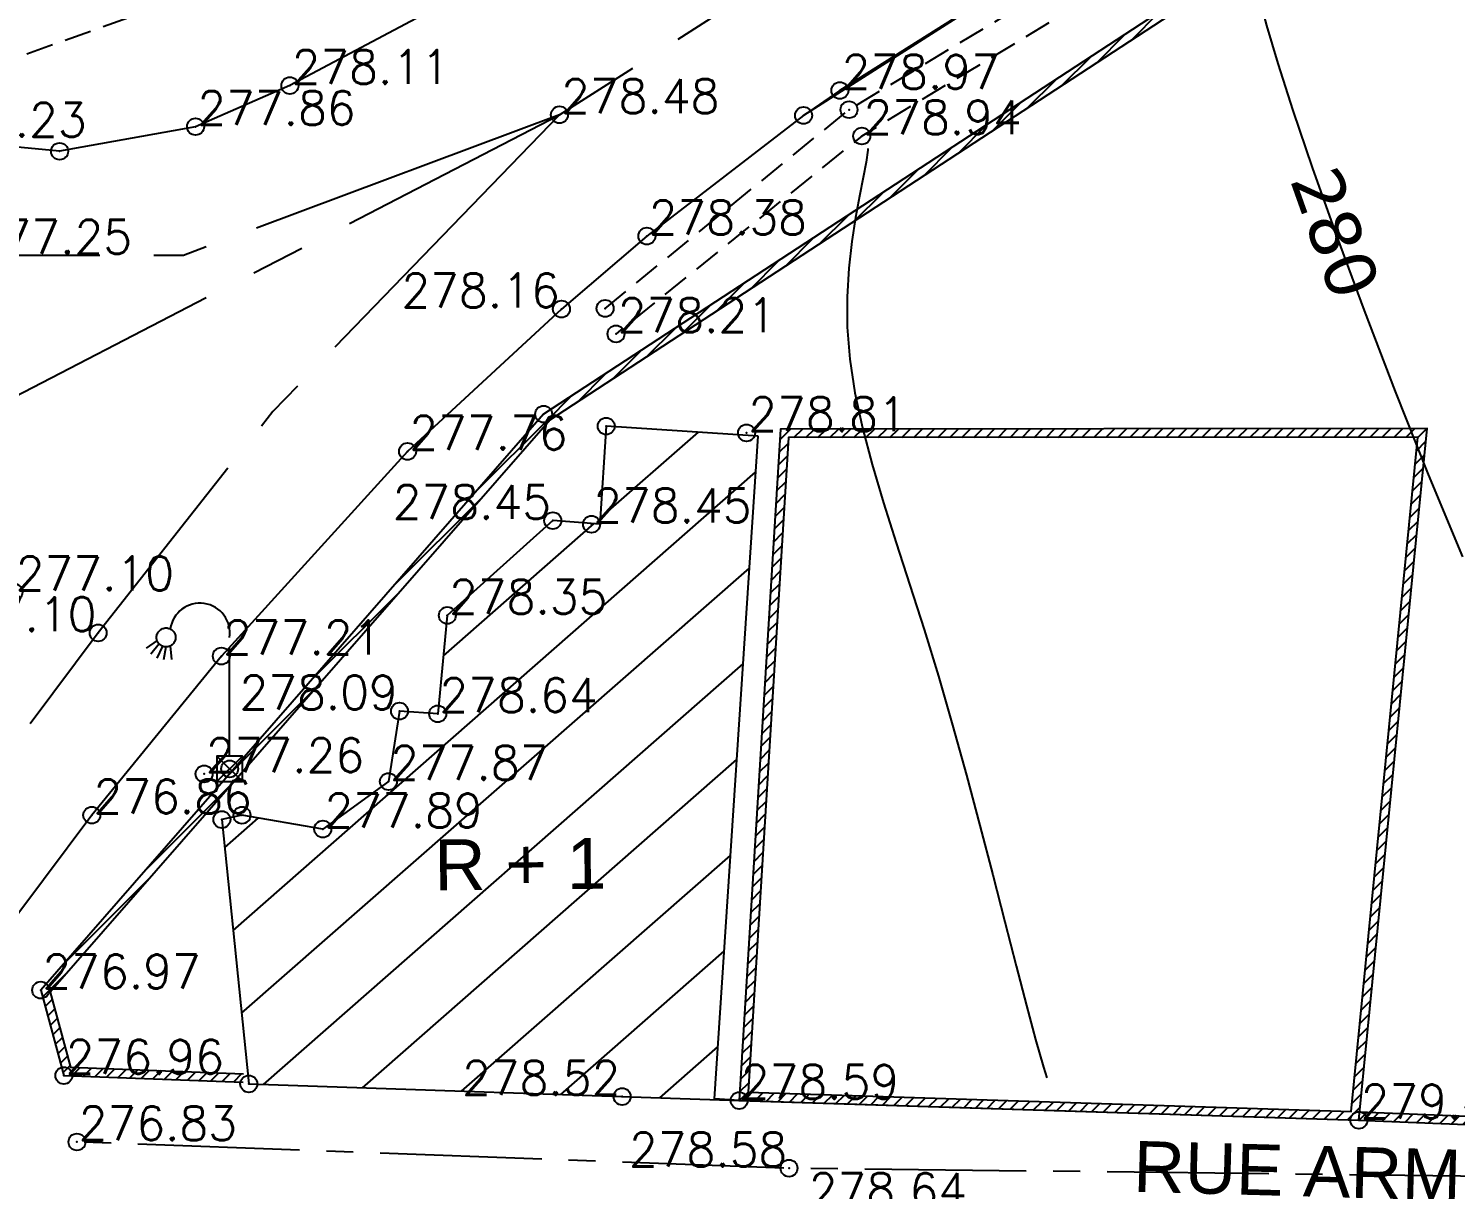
# Model space of a CAD drawing. Header units: millimetres. Extents: x 524954 to 526204, y 9523489 to 9524010.
# Drawn here: x 525602.58 to 525644.63, y 9523757.74 to 9523791.95 of the extents above; entities that cross this region are included whole.
import ezdxf
from ezdxf.enums import TextEntityAlignment as Align

# ---------------------------------------------------------------- set-up
doc = ezdxf.new("R2010")
doc.units = ezdxf.units.MM
doc.header["$PDMODE"] = 32
doc.header["$PDSIZE"] = 0.5
doc.linetypes.add('AXES2', pattern=[28.575, 19.05, -3.175, 3.175, -3.175])
doc.linetypes.add('CACHE2', pattern=[4.7625, 3.175, -1.5875])
for name, color, linetype in [('Axe_Piste', 3, 'AXES2'), ('Axe_Route_Existante', 1, 'AXES2'), ('Bati', 6, 'Continuous'), ('Bati_H', 1, 'Continuous'), ('Bord_Route_Existante', 6, 'Continuous'), ('Caniveau', 5, 'CACHE2'), ('Cloture', 7, 'Continuous'), ('CN_01_00', 3, 'Continuous'), ('CN_10_00', 1, 'Continuous'), ('Cotation Courbes de niveau', 7, 'Continuous'), ('Murs', 1, 'Continuous'), ('Réseau_Electrique', 1, 'CACHE2'), ('TopoAlt', 3, 'Continuous'), ('TOPOJIS', 7, 'Continuous'), ('Toponomie', 7, 'CACHE2')]:
    doc.layers.add(name, color=color, linetype=linetype)
doc.layers.add('Bord_Route_Existante_POLY3D', color=6, linetype='Continuous', plot=False)
doc.styles.add('Simplex 1.0', font='Simplex.shx', dxfattribs={"width": 0.99, "height": 1})
doc.styles.get("Standard").update_dxf_attribs({"font": 'arial.ttf'})
doc.styles.add('Verdana 1.0', font='verdana.ttf', dxfattribs={"width": 0.99, "height": 1})
pattern_1 = [(45, (0, 0), (-0.1767766952966, 0.1767766952966), [])]

# ---------------------------------------------------------------- blocks, each defined once
blk = doc.blocks.new('TCPOINT M')
at = {"color": 0}
blk.add_point((0, 0), dxfattribs=at)
at = {"layer": 'TopoAlt', "style": 'Simplex 1.0', "width": 0.99}
blk.add_attdef('ALT', (0.15, 0.15), '', height=1, dxfattribs=at)
blk = doc.blocks.new('l006')
at = {"color": 0, "linetype": 'Continuous'}
for p, q in [((-0.374983, 0.374983), (0.374983, -0.374983)), ((0.374983, 0.374983), (-0.374983, -0.374983))]:
    blk.add_line(p, q, dxfattribs=at)
at = {"color": 0}
for points in [[(0, 0.374983), (0, 3.874983)], [(-2.13811, 3.780655), (-2.462092, 3.556373)], [(-2.076053, 3.680811), (-2.327604, 3.38372)], [(-1.982361, 3.616916), (-2.1506, 3.266515)], [(-1.881771, 3.595557), (-1.952051, 3.211468)], [(-1.751571, 3.624204), (-1.711147, 3.227417)]]:
    blk.add_lwpolyline(points, dxfattribs=at)
at = {"color": 0, "linetype": 'Continuous'}
blk.add_lwpolyline([(-0.374983, -0.374983), (0.374983, -0.374983), (0.374983, 0.374983), (-0.374983, 0.374983)], close=True, dxfattribs=at)
at = {"color": 0}
blk.add_circle((-1.875, 3.874983), 0.279508, dxfattribs=at)
blk.add_arc((-0.875, 3.999983), 0.883883, 351.869898, 171.869898, dxfattribs=at)

msp = doc.modelspace()

# ---------------------------------------------------------------- hatches: boundary and pattern name
at = {"layer": 'Bati_H'}
h = msp.add_hatch(dxfattribs=at)
h.set_pattern_fill('_U', color=256, scale=2, angle=221.238, style=0, pattern_type=0)
h.set_pattern_definition([(221.237998905, (0, 0), (1.31837664262, -1.5039557933), [])])
h.paths.add_polyline_path([(525624.078, 9523779.939), (525619.605, 9523780.233), (525619.416, 9523777.348), (525618.028, 9523777.449), (525614.921, 9523774.656), (525614.637, 9523771.757), (525613.511, 9523771.837), (525613.185, 9523769.762), (525611.249, 9523768.362), (525608.869, 9523768.768), (525608.279, 9523768.641), (525609.068, 9523760.853), (525623.52, 9523760.363), (525622.794, 9523760.411)])
at = {"layer": 'Murs'}
h = msp.add_hatch(dxfattribs=at)
h.set_pattern_fill('_U', color=256, scale=0.25, angle=45, style=0, pattern_type=0)
h.set_pattern_definition(pattern_1)
h.paths.add_polyline_path([(525645.256, 9523798.548), (525617.76, 9523780.586), (525617.897, 9523780.376), (525645.393, 9523798.339)])
h = msp.add_hatch(dxfattribs=at)
h.set_pattern_fill('_U', color=256, scale=0.25, angle=45, style=0, pattern_type=0)
h.set_pattern_definition(pattern_1)
h.paths.add_polyline_path([(525617.76, 9523780.586), (525602.936, 9523763.617), (525603.622, 9523761.099), (525608.903, 9523760.904), (525608.912, 9523761.154), (525603.815, 9523761.342), (525603.213, 9523763.553), (525617.948, 9523780.421)])
h = msp.add_hatch(dxfattribs=at)
h.set_pattern_fill('_U', color=256, scale=0.25, angle=45, style=0, pattern_type=0)
h.set_pattern_definition(pattern_1)
h.paths.add_polyline_path([(525623.786, 9523760.605), (525641.561, 9523760.038), (525643.525, 9523779.913), (525624.973, 9523779.896)])
h.paths.add_polyline_path([(525623.52, 9523760.363), (525641.787, 9523759.781), (525643.801, 9523780.163), (525624.738, 9523780.146)], flags=0)
h = msp.add_hatch(dxfattribs=at)
h.set_pattern_fill('_U', color=256, scale=0.25, angle=45, style=0, pattern_type=0)
h.set_pattern_definition(pattern_1)
h.paths.add_polyline_path([(525641.787, 9523759.781), (525660.226, 9523759.041), (525660.236, 9523759.291), (525641.797, 9523760.031)])

# ---------------------------------------------------------------- linework, layer by layer
at = {"layer": 'Axe_Piste', "ltscale": 0.25, "flags": 128}
msp.add_lwpolyline([(525684.749, 9523807.949), (525683.714, 9523789.659), (525682.913, 9523779.613), (525681.339, 9523757.416), (525648.253, 9523758.096), (525624.991, 9523758.369), (525604.006, 9523759.142)], dxfattribs=at)
at = {"layer": 'Axe_Route_Existante', "ltscale": 0.5, "flags": 128}
for points in [[(525586.699, 9523773.004), (525594.438, 9523777.106), (525618.223, 9523789.407), (525625.013, 9523793.73), (525631.595, 9523797.596), (525637.632, 9523800.898), (525652.791, 9523807.42), (525669.106, 9523811.823), (525685.979, 9523814.884), (525693.088, 9523815.654), (525707.454, 9523816.694), (525717.039, 9523816.84), (525725.297, 9523816.644), (525729.698, 9523816.378), (525741.406, 9523815.177), (525741.84, 9523815.117), (525749.699, 9523813.877), (525775.145, 9523809.302), (525803.422, 9523804.201), (525817.048, 9523801.682), (525827.851, 9523799.771), (525839.056, 9523798.429), (525854.65, 9523797.376), (525870.172, 9523796.814), (525884.208, 9523797.02), (525899.003, 9523797.789), (525917.125, 9523799.773), (525932.341, 9523803.156), (525937.747, 9523804.809), (525941.803, 9523806.256), (525947.141, 9523808.768), (525964.848, 9523819.198), (525980.541, 9523832.453), (525991.817, 9523846.401), (526001.896, 9523863.645), (526032.968, 9523917.472), (526051.53, 9523951.634), (526076.259, 9523995.188)], [(525618.223, 9523789.407), (525607.147, 9523785.266), (525600.913, 9523785.263), (525595.002, 9523788.209), (525592.259, 9523789.525), (525588.777, 9523793.236), (525585.594, 9523799.271)], [(525618.223, 9523789.407), (525609.774, 9523780.661), (525604.63, 9523774.14), (525597.039, 9523763.964), (525588.617, 9523750.547), (525585.129, 9523745.399)]]:
    msp.add_lwpolyline(points, dxfattribs=at)
at = {"layer": 'Bati', "flags": 128}
msp.add_lwpolyline([(525624.078, 9523779.939), (525619.605, 9523780.233), (525619.416, 9523777.348), (525618.028, 9523777.449), (525614.921, 9523774.656), (525614.637, 9523771.757), (525613.511, 9523771.837), (525613.185, 9523769.762), (525611.249, 9523768.362), (525608.869, 9523768.768), (525608.279, 9523768.641), (525609.068, 9523760.853), (525623.52, 9523760.363), (525622.794, 9523760.411)], close=True, dxfattribs=at)
at = {"layer": 'Bord_Route_Existante', "flags": 128}
for points in [[(525615.783, 9523793.199), (525610.281, 9523790.266), (525607.501, 9523789.057), (525603.495, 9523788.331), (525599.574, 9523788.708), (525597.071, 9523789.257), (525594.676, 9523790.471), (525591.471, 9523793.151), (525589.256, 9523796.622), (525581.264, 9523816.267)], [(525716.953, 9523813.279), (525707.671, 9523813.078), (525700.487, 9523812.602), (525693.438, 9523812.172), (525684.984, 9523811.151), (525670.123, 9523808.467), (525653.428, 9523803.985), (525639.101, 9523797.58), (525634.023, 9523794.876), (525625.42, 9523789.388), (525620.803, 9523785.834), (525618.283, 9523783.683), (525613.749, 9523779.488), (525608.261, 9523773.46), (525604.442, 9523768.771), (525600.158, 9523763.052), (525597.336, 9523758.749), (525594.632, 9523754.26)]]:
    msp.add_lwpolyline(points, dxfattribs=at)
at = {"layer": 'Bord_Route_Existante_POLY3D'}
for points in [[(525650.839, 9523810.636, 281.49), (525634.961, 9523803.434, 280.12), (525623.144, 9523797.148, 279.11), (525615.783, 9523793.199, 278.54), (525610.281, 9523790.266, 278.11), (525607.501, 9523789.057, 277.86), (525603.495, 9523788.331, 277.53), (525599.574, 9523788.708, 277.23), (525597.071, 9523789.257, 277.12), (525595.159, 9523790.177, 277.06), (525594.676, 9523790.471, 277.04), (525591.471, 9523793.151, 276.93), (525590.849, 9523793.987, 276.89), (525589.256, 9523796.622, 276.85), (525588.04, 9523799.453, 276.78), (525581.264, 9523816.267, 276.7), (525578.772, 9523823.335, 276.76), (525578.247, 9523826.485, 276.76), (525577.648, 9523834.885, 276.88), (525575.428, 9523852.17, 277.12), (525573.071, 9523869.661, 277.31)], [(525716.953, 9523813.279, 286.07), (525707.671, 9523813.078, 285.48), (525700.487, 9523812.602, 284.88), (525693.438, 9523812.172, 284.52), (525684.984, 9523811.151, 283.92), (525670.123, 9523808.467, 282.87), (525653.428, 9523803.985, 281.51), (525639.101, 9523797.58, 280.13), (525634.023, 9523794.876, 279.69), (525626.49, 9523790.123, 278.97), (525625.42, 9523789.388, 278.86), (525620.803, 9523785.834, 278.38), (525618.283, 9523783.683, 278.16), (525613.749, 9523779.488, 277.76), (525608.261, 9523773.46, 277.21), (525604.442, 9523768.771, 276.86), (525600.158, 9523763.052, 276.59), (525597.336, 9523758.749, 276.48), (525594.632, 9523754.26, 276.42)]]:
    msp.add_polyline3d(points, dxfattribs=at)
at = {"layer": 'Caniveau', "ltscale": 0.25, "flags": 128}
msp.add_lwpolyline([(525619.571, 9523783.703), (525626.759, 9523789.558), (525636.2, 9523795.248), (525639.408, 9523797.168), (525652.997, 9523803.131), (525669.811, 9523807.823), (525686.627, 9523811.113), (525698.153, 9523812.163)], dxfattribs=at)
for points, elevation in [([(525698.232, 9523811.466), (525687.25, 9523810.333), (525669.49, 9523806.969), (525653.286, 9523802.443), (525639.669, 9523796.351), (525627.135, 9523788.782), (525619.892, 9523782.95)], 284.8), ([(525624.386, 9523799.571), (525622.107, 9523798.757), (525614.687, 9523795.518), (525597.071, 9523789.257)], 307.27)]:
    msp.add_lwpolyline(points, dxfattribs=dict(at, elevation=elevation))
at = {"layer": 'Cloture'}
for p in [(525623.52, 9523760.363, 277.96), (525623.52, 9523760.363, 277.96), (525623.604, 9523760.361, 277.96), (525623.604, 9523760.361, 277.96)]:
    msp.add_line(p, (525623.786, 9523760.605, 277.96), dxfattribs=at)
at = {"layer": 'Cloture', "flags": 128}
for points in [[(525645.256, 9523798.548), (525617.76, 9523780.586)], [(525645.393, 9523798.339), (525617.897, 9523780.376)]]:
    msp.add_lwpolyline(points, dxfattribs=at)
at = {"layer": 'Cloture', "elevation": 277.96, "flags": 128}
for points in [[(525617.76, 9523780.586), (525617.76, 9523780.586), (525602.936, 9523763.617), (525603.622, 9523761.099), (525608.903, 9523760.904)], [(525617.948, 9523780.421), (525603.213, 9523763.553), (525603.815, 9523761.342), (525608.912, 9523761.154)], [(525623.604, 9523760.361), (525641.787, 9523759.781), (525643.801, 9523780.163), (525624.738, 9523780.146), (525623.52, 9523760.363)], [(525641.797, 9523760.031), (525660.236, 9523759.291)], [(525641.787, 9523759.781), (525660.226, 9523759.041)]]:
    msp.add_lwpolyline(points, dxfattribs=at)
for points in [[(525623.52, 9523760.363), (525641.787, 9523759.781), (525643.801, 9523780.163), (525624.738, 9523780.146)], [(525623.786, 9523760.605), (525641.561, 9523760.038), (525643.525, 9523779.913), (525624.973, 9523779.896)], [(525623.786, 9523760.605), (525641.561, 9523760.038), (525643.525, 9523779.913), (525624.973, 9523779.896)]]:
    msp.add_lwpolyline(points, close=True, dxfattribs=at)
at = {"layer": 'CN_01_00', "elevation": 279, "flags": 128}
msp.add_lwpolyline([(525627.316, 9523788.411), (525627.313, 9523788.365), (525627.263, 9523788.011), (525627.177, 9523787.558), (525627.068, 9523787.013), (525626.951, 9523786.381), (525626.841, 9523785.671), (525626.754, 9523784.891), (525626.705, 9523784.047), (525626.709, 9523783.149), (525626.781, 9523782.203), (525626.932, 9523781.216), (525627.156, 9523780.185), (525627.441, 9523779.106), (525627.776, 9523777.976), (525628.15, 9523776.791), (525628.552, 9523775.546), (525628.97, 9523774.238), (525629.394, 9523772.863), (525629.813, 9523771.424), (525630.223, 9523769.947), (525630.619, 9523768.465), (525630.998, 9523767.013), (525631.355, 9523765.624), (525631.687, 9523764.33), (525631.99, 9523763.167), (525632.26, 9523762.165), (525632.494, 9523761.351), (525632.594, 9523761.03)], dxfattribs=at)
at = {"layer": 'CN_10_00', "elevation": 280, "flags": 128}
msp.add_lwpolyline([(525638.5, 9523795.083), (525638.506, 9523794.877), (525638.527, 9523794.565), (525638.578, 9523794.158), (525638.674, 9523793.625), (525638.832, 9523792.93), (525639.068, 9523792.039), (525639.399, 9523790.92), (525639.842, 9523789.538), (525640.412, 9523787.859), (525641.119, 9523785.87), (525641.943, 9523783.639), (525642.856, 9523781.255), (525643.829, 9523778.806), (525644.835, 9523776.382)], dxfattribs=at)

# ---------------------------------------------------------------- block references
at = {"layer": 'Réseau_Electrique'}
msp.add_blockref('l006', (525608.506, 9523770.134, 276.42), dxfattribs=at)
at = {"layer": 'TOPOJIS'}
ref = msp.add_blockref('TCPOINT M', (525610.281, 9523790.266, 278.11), dxfattribs=at)
ref.add_attrib('ALT', '278.11', (525610.331, 9523790.316, 278.11), dxfattribs={"layer": 'TopoAlt', "height": 1, "style": 'Simplex 1.0', "width": 0.99})
ref = msp.add_blockref('TCPOINT M', (525626.49, 9523790.123, 278.97), dxfattribs=at)
ref.add_attrib('ALT', '278.97', (525626.54, 9523790.173, 278.97), dxfattribs={"layer": 'TopoAlt', "height": 1, "style": 'Simplex 1.0', "width": 0.99})
ref = msp.add_blockref('TCPOINT M', (525607.501, 9523789.057, 277.86), dxfattribs=at)
ref.add_attrib('ALT', '277.86', (525607.551, 9523789.107, 277.86), dxfattribs={"layer": 'TopoAlt', "height": 1, "style": 'Simplex 1.0', "width": 0.99})
ref = msp.add_blockref('TCPOINT M', (525618.223, 9523789.407, 278.48), dxfattribs=at)
ref.add_attrib('ALT', '278.48', (525618.273, 9523789.457, 278.48), dxfattribs={"layer": 'TopoAlt', "height": 1, "style": 'Simplex 1.0', "width": 0.99})
ref = msp.add_blockref('TCPOINT M', (525599.574, 9523788.708, 277.23), dxfattribs=at)
ref.add_attrib('ALT', '277.23', (525599.624, 9523788.758, 277.23), dxfattribs={"layer": 'TopoAlt', "height": 1, "style": 'Simplex 1.0', "width": 0.99})
for p in [(525626.759, 9523789.558, 279.1), (525625.42, 9523789.388, 278.86), (525603.495, 9523788.331, 277.53), (525619.571, 9523783.703, 278.36), (525617.76, 9523780.586, 277.96), (525619.605, 9523780.233, 278.74), (525608.506, 9523770.134, 277.63), (525608.279, 9523768.641, 277.77), (525608.869, 9523768.768, 277.83), (525609.068, 9523760.853)]:
    msp.add_blockref('TCPOINT M', p, dxfattribs=at)
ref = msp.add_blockref('TCPOINT M', (525627.135, 9523788.782, 278.94), dxfattribs=at)
ref.add_attrib('ALT', '278.94', (525627.185, 9523788.832, 278.94), dxfattribs={"layer": 'TopoAlt', "height": 1, "style": 'Simplex 1.0', "width": 0.99})
ref = msp.add_blockref('TCPOINT M', (525620.803, 9523785.834, 278.38), dxfattribs=at)
ref.add_attrib('ALT', '278.38', (525620.853, 9523785.884, 278.38), dxfattribs={"layer": 'TopoAlt', "height": 1, "style": 'Simplex 1.0', "width": 0.99})
ref = msp.add_blockref('TCPOINT M', (525600.913, 9523785.263, 277.25), dxfattribs=at)
ref.add_attrib('ALT', '277.25', (525600.963, 9523785.313, 277.25), dxfattribs={"layer": 'TopoAlt', "height": 1, "style": 'Simplex 1.0', "width": 0.99})
ref = msp.add_blockref('TCPOINT M', (525618.283, 9523783.683, 278.16), dxfattribs=at)
ref.add_attrib('ALT', '278.16', dxfattribs={"layer": 'TopoAlt', "height": 1, "style": 'Simplex 1.0', "width": 0.99}).set_placement((525618.233, 9523783.733, 278.16), align=Align.RIGHT)
ref = msp.add_blockref('TCPOINT M', (525619.892, 9523782.95, 278.21), dxfattribs=at)
ref.add_attrib('ALT', '278.21', (525619.942, 9523783, 278.21), dxfattribs={"layer": 'TopoAlt', "height": 1, "style": 'Simplex 1.0', "width": 0.99})
ref = msp.add_blockref('TCPOINT M', (525623.741, 9523780.033, 278.81), dxfattribs=at)
ref.add_attrib('ALT', '278.81', (525623.791, 9523780.083, 278.81), dxfattribs={"layer": 'TopoAlt', "height": 1, "style": 'Simplex 1.0', "width": 0.99})
ref = msp.add_blockref('TCPOINT M', (525613.749, 9523779.488, 277.76), dxfattribs=at)
ref.add_attrib('ALT', '277.76', (525613.799, 9523779.538, 277.76), dxfattribs={"layer": 'TopoAlt', "height": 1, "style": 'Simplex 1.0', "width": 0.99})
ref = msp.add_blockref('TCPOINT M', (525618.028, 9523777.449, 278.45), dxfattribs=at)
ref.add_attrib('ALT', '278.45', dxfattribs={"layer": 'TopoAlt', "height": 1, "style": 'Simplex 1.0', "width": 0.99}).set_placement((525617.978, 9523777.499, 278.45), align=Align.RIGHT)
ref = msp.add_blockref('TCPOINT M', (525619.172, 9523777.342, 278.45), dxfattribs=at)
ref.add_attrib('ALT', '278.45', (525619.222, 9523777.392, 278.45), dxfattribs={"layer": 'TopoAlt', "height": 1, "style": 'Simplex 1.0', "width": 0.99})
ref = msp.add_blockref('TCPOINT M', (525602.149, 9523775.345, 277.1), dxfattribs=at)
ref.add_attrib('ALT', '277.10', (525602.199, 9523775.395, 277.1), dxfattribs={"layer": 'TopoAlt', "height": 1, "style": 'Simplex 1.0', "width": 0.99})
ref = msp.add_blockref('TCPOINT M', (525614.921, 9523774.656, 278.35), dxfattribs=at)
ref.add_attrib('ALT', '278.35', (525614.971, 9523774.706, 278.35), dxfattribs={"layer": 'TopoAlt', "height": 1, "style": 'Simplex 1.0', "width": 0.99})
ref = msp.add_blockref('TCPOINT M', (525604.63, 9523774.14, 277.1), dxfattribs=at)
ref.add_attrib('ALT', '277.10', dxfattribs={"layer": 'TopoAlt', "height": 1, "style": 'Simplex 1.0', "width": 0.99}).set_placement((525604.58, 9523774.19, 277.1), align=Align.RIGHT)
ref = msp.add_blockref('TCPOINT M', (525608.261, 9523773.46, 277.21), dxfattribs=at)
ref.add_attrib('ALT', '277.21', (525608.311, 9523773.51, 277.21), dxfattribs={"layer": 'TopoAlt', "height": 1, "style": 'Simplex 1.0', "width": 0.99})
ref = msp.add_blockref('TCPOINT M', (525613.511, 9523771.837, 278.09), dxfattribs=at)
ref.add_attrib('ALT', '278.09', dxfattribs={"layer": 'TopoAlt', "height": 1, "style": 'Simplex 1.0', "width": 0.99}).set_placement((525613.461, 9523771.887, 278.09), align=Align.RIGHT)
ref = msp.add_blockref('TCPOINT M', (525614.637, 9523771.757, 278.64), dxfattribs=at)
ref.add_attrib('ALT', '278.64', (525614.687, 9523771.807, 278.64), dxfattribs={"layer": 'TopoAlt', "height": 1, "style": 'Simplex 1.0', "width": 0.99})
ref = msp.add_blockref('TCPOINT M', (525607.753, 9523769.986, 277.26), dxfattribs=at)
ref.add_attrib('ALT', '277.26', (525607.803, 9523770.036, 277.26), dxfattribs={"layer": 'TopoAlt', "height": 1, "style": 'Simplex 1.0', "width": 0.99})
ref = msp.add_blockref('TCPOINT M', (525613.185, 9523769.762, 277.87), dxfattribs=at)
ref.add_attrib('ALT', '277.87', (525613.235, 9523769.812, 277.87), dxfattribs={"layer": 'TopoAlt', "height": 1, "style": 'Simplex 1.0', "width": 0.99})
ref = msp.add_blockref('TCPOINT M', (525604.442, 9523768.771, 276.86), dxfattribs=at)
ref.add_attrib('ALT', '276.86', (525604.492, 9523768.821, 276.86), dxfattribs={"layer": 'TopoAlt', "height": 1, "style": 'Simplex 1.0', "width": 0.99})
ref = msp.add_blockref('TCPOINT M', (525611.249, 9523768.362, 277.89), dxfattribs=at)
ref.add_attrib('ALT', '277.89', (525611.299, 9523768.412, 277.89), dxfattribs={"layer": 'TopoAlt', "height": 1, "style": 'Simplex 1.0', "width": 0.99})
ref = msp.add_blockref('TCPOINT M', (525602.936, 9523763.617, 276.97), dxfattribs=at)
ref.add_attrib('ALT', '276.97', (525602.986, 9523763.667, 276.97), dxfattribs={"layer": 'TopoAlt', "height": 1, "style": 'Simplex 1.0', "width": 0.99})
ref = msp.add_blockref('TCPOINT M', (525603.622, 9523761.099, 276.96), dxfattribs=at)
ref.add_attrib('ALT', '276.96', (525603.672, 9523761.149, 276.96), dxfattribs={"layer": 'TopoAlt', "height": 1, "style": 'Simplex 1.0', "width": 0.99})
ref = msp.add_blockref('TCPOINT M', (525620.071, 9523760.479, 278.52), dxfattribs=at)
ref.add_attrib('ALT', '278.52', dxfattribs={"layer": 'TopoAlt', "height": 1, "style": 'Simplex 1.0', "width": 0.99}).set_placement((525620.021, 9523760.529, 278.52), align=Align.RIGHT)
ref = msp.add_blockref('TCPOINT M', (525623.52, 9523760.363, 278.59), dxfattribs=at)
ref.add_attrib('ALT', '278.59', (525623.57, 9523760.413, 278.59), dxfattribs={"layer": 'TopoAlt', "height": 1, "style": 'Simplex 1.0', "width": 0.99})
ref = msp.add_blockref('TCPOINT M', (525641.787, 9523759.781, 279.41), dxfattribs=at)
ref.add_attrib('ALT', '279.41', (525641.837, 9523759.831, 279.41), dxfattribs={"layer": 'TopoAlt', "height": 1, "style": 'Simplex 1.0', "width": 0.99})
ref = msp.add_blockref('TCPOINT M', (525604.006, 9523759.142, 276.83), dxfattribs=at)
ref.add_attrib('ALT', '276.83', (525604.056, 9523759.192, 276.83), dxfattribs={"layer": 'TopoAlt', "height": 1, "style": 'Simplex 1.0', "width": 0.99})
ref = msp.add_blockref('TCPOINT M', (525624.991, 9523758.369, 278.58), dxfattribs=at)
ref.add_attrib('ALT', '278.58', dxfattribs={"layer": 'TopoAlt', "height": 1, "style": 'Simplex 1.0', "width": 0.99}).set_placement((525624.941, 9523758.419, 278.58), align=Align.RIGHT)
ref = msp.add_blockref('TCPOINT M', (525625.522, 9523757.171, 278.64), dxfattribs=at)
ref.add_attrib('ALT', '278.64', (525625.572, 9523757.221, 278.64), dxfattribs={"layer": 'TopoAlt', "height": 1, "style": 'Simplex 1.0', "width": 0.99})

# ---------------------------------------------------------------- texts
at = {"layer": 'Cotation Courbes de niveau', "style": 'Verdana 1.0', "width": 0.99}
msp.add_text('280', height=1.5, rotation=289.5775, dxfattribs=at).set_placement((525641.099, 9523785.927, 280), align=Align.MIDDLE_CENTER)
at = {"layer": 'Toponomie', "char_height": 1.5, "attachment_point": 1}
for s, insert, width, rotation in [('\\pxqc;R + 1', (525601.542, 9523767.915), 31.0395, 0.603), ('\\pxqc;RUE ARMEE       DU SALUT', (525628.528, 9523759.359), 40.17376, 358.4282)]:
    msp.add_mtext(s, dxfattribs=dict(at, insert=insert, width=width, rotation=rotation))

doc.saveas('drawing.dxf')
